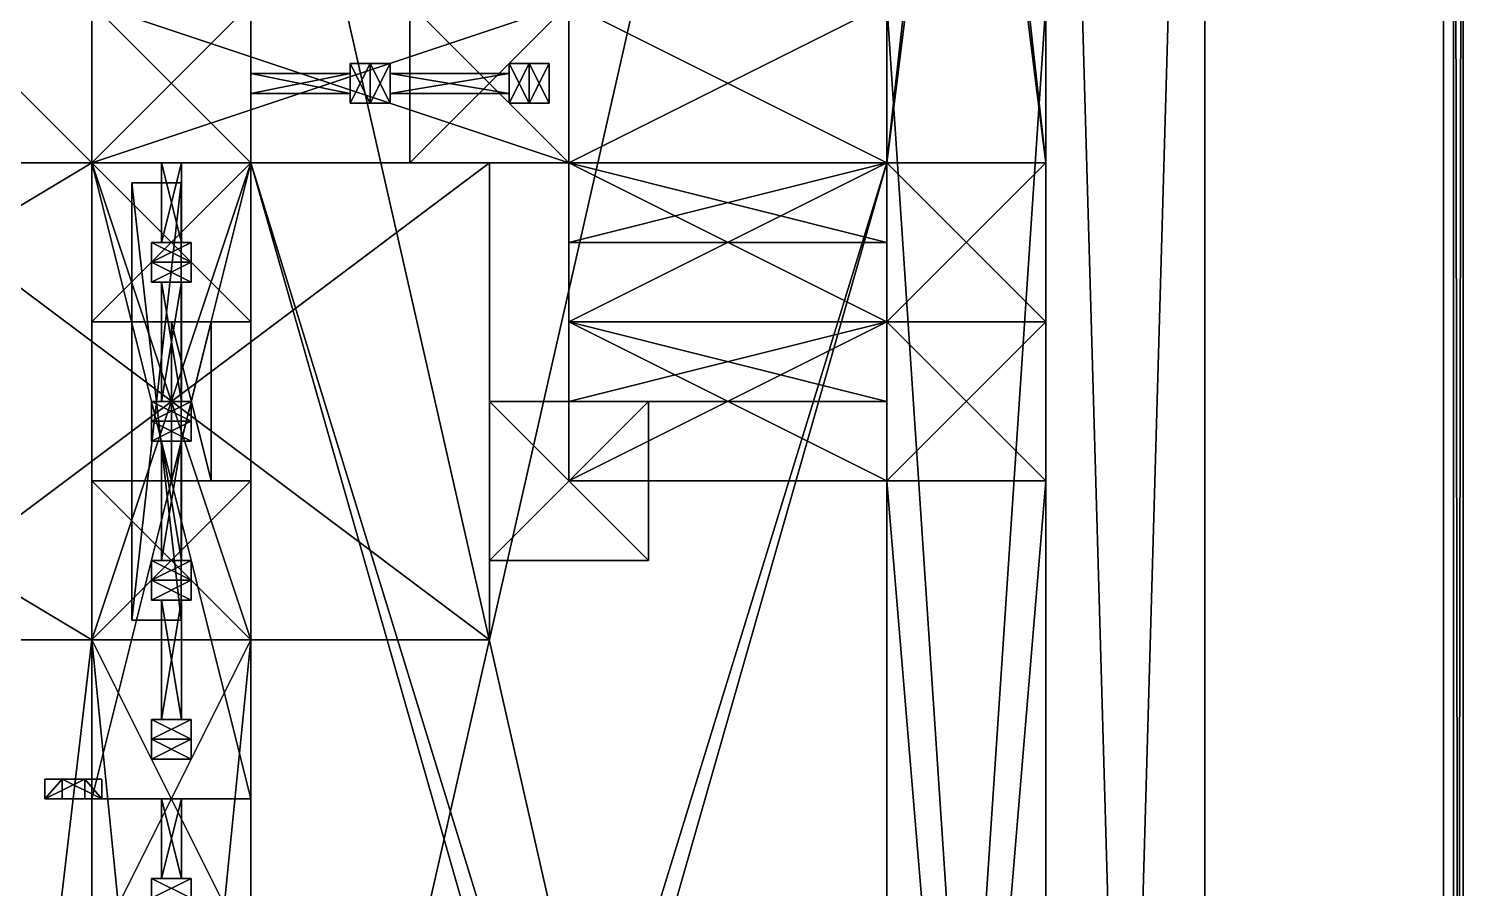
# Model space of a CAD drawing. Extents: x -1088 to 1104, y -640 to 640.
# Drawn here: x 803.3 to 1092, y 142 to 315 of the extents above; entities that cross this region are included whole.
import ezdxf

# ---------------------------------------------------------------- set-up
doc = ezdxf.new("R2010")
doc.units = 0

msp = doc.modelspace()

# ---------------------------------------------------------------- meshes
at = {"layer": 'OBJECT010', "color": 50}
mesh = msp.add_polyface(dxfattribs=at)
corners = [(848, 160, 208), (816, 160, 208), (816, 288, 208), (848, 288, 208), (848, 288, 176), (816, 288, 176), (816, 160, 176), (848, 160, 176)]
mesh.append_faces([[corners[k] for k in face] for face in [(1, 3, 0), (5, 7, 4), (3, 7, 0), (5, 1, 6), (0, 6, 1), (4, 2, 5)]], dxfattribs={"vtx0": -1})
mesh.append_faces([[corners[k] for k in face] for face in [(1, 2, 3), (5, 6, 7), (3, 4, 7), (5, 2, 1), (0, 7, 6), (4, 3, 2)]], dxfattribs={"vtx2": -1})
at = {"layer": 'OBJECT011', "color": 50}
mesh = msp.add_polyface(dxfattribs=at)
corners = [(830, 272, 236), (830, 288, 236), (834, 288, 236), (834, 272, 236), (834, 272, 230), (834, 288, 230), (830, 288, 230), (830, 272, 230)]
mesh.append_faces([[corners[k] for k in face] for face in [(1, 3, 0), (5, 7, 4), (3, 7, 0), (5, 1, 6), (0, 6, 1), (4, 2, 5)]], dxfattribs={"vtx0": -1})
mesh.append_faces([[corners[k] for k in face] for face in [(1, 2, 3), (5, 6, 7), (3, 4, 7), (5, 2, 1), (0, 7, 6), (4, 3, 2)]], dxfattribs={"vtx2": -1})
at = {"layer": 'OBJECT013', "color": 50}
mesh = msp.add_polyface(dxfattribs=at)
corners = [(830, 272, 222), (830, 288, 222), (834, 288, 222), (834, 272, 222), (834, 272, 216), (834, 288, 216), (830, 288, 216), (830, 272, 216)]
mesh.append_faces([[corners[k] for k in face] for face in [(1, 3, 0), (5, 7, 4), (3, 7, 0), (5, 1, 6), (0, 6, 1), (4, 2, 5)]], dxfattribs={"vtx0": -1})
mesh.append_faces([[corners[k] for k in face] for face in [(1, 2, 3), (5, 6, 7), (3, 4, 7), (5, 2, 1), (0, 7, 6), (4, 3, 2)]], dxfattribs={"vtx2": -1})
at = {"layer": 'OBJECT014', "color": 50}
mesh = msp.add_polyface(dxfattribs=at)
corners = [(828, 268, 240), (828, 272, 240), (836, 272, 240), (836, 268, 240), (836, 268, 208), (836, 272, 208), (828, 272, 208), (828, 268, 208)]
mesh.append_faces([[corners[k] for k in face] for face in [(1, 3, 0), (5, 7, 4), (3, 7, 0), (5, 1, 6), (0, 6, 1), (4, 2, 5)]], dxfattribs={"vtx0": -1})
mesh.append_faces([[corners[k] for k in face] for face in [(1, 2, 3), (5, 6, 7), (3, 4, 7), (5, 2, 1), (0, 7, 6), (4, 3, 2)]], dxfattribs={"vtx2": -1})
at = {"layer": 'OBJECT016', "color": 50}
mesh = msp.add_polyface(dxfattribs=at)
corners = [(828, 264, 240), (828, 268, 240), (836, 268, 240), (836, 264, 240), (836, 264, 208), (836, 268, 208), (828, 268, 208), (828, 264, 208)]
mesh.append_faces([[corners[k] for k in face] for face in [(1, 3, 0), (5, 7, 4), (3, 7, 0), (5, 1, 6), (0, 6, 1), (4, 2, 5)]], dxfattribs={"vtx0": -1})
mesh.append_faces([[corners[k] for k in face] for face in [(1, 2, 3), (5, 6, 7), (3, 4, 7), (5, 2, 1), (0, 7, 6), (4, 3, 2)]], dxfattribs={"vtx2": -1})
at = {"layer": 'OBJECT017', "color": 50}
mesh = msp.add_polyface(dxfattribs=at)
corners = [(830, 240, 236), (830, 264, 236), (834, 264, 236), (834, 240, 236), (834, 240, 230), (834, 264, 230), (830, 264, 230), (830, 240, 230)]
mesh.append_faces([[corners[k] for k in face] for face in [(1, 3, 0), (5, 7, 4), (3, 7, 0), (5, 1, 6), (0, 6, 1), (4, 2, 5)]], dxfattribs={"vtx0": -1})
mesh.append_faces([[corners[k] for k in face] for face in [(1, 2, 3), (5, 6, 7), (3, 4, 7), (5, 2, 1), (0, 7, 6), (4, 3, 2)]], dxfattribs={"vtx2": -1})
at = {"layer": 'OBJECT019', "color": 50}
mesh = msp.add_polyface(dxfattribs=at)
corners = [(830, 240, 222), (830, 264, 222), (834, 264, 222), (834, 240, 222), (834, 240, 216), (834, 264, 216), (830, 264, 216), (830, 240, 216)]
mesh.append_faces([[corners[k] for k in face] for face in [(1, 3, 0), (5, 7, 4), (3, 7, 0), (5, 1, 6), (0, 6, 1), (4, 2, 5)]], dxfattribs={"vtx0": -1})
mesh.append_faces([[corners[k] for k in face] for face in [(1, 2, 3), (5, 6, 7), (3, 4, 7), (5, 2, 1), (0, 7, 6), (4, 3, 2)]], dxfattribs={"vtx2": -1})
at = {"layer": 'OBJECT022', "color": 50}
mesh = msp.add_polyface(dxfattribs=at)
corners = [(828, 236, 240), (828, 240, 240), (836, 240, 240), (836, 236, 240), (836, 236, 208), (836, 240, 208), (828, 240, 208), (828, 236, 208)]
mesh.append_faces([[corners[k] for k in face] for face in [(1, 3, 0), (5, 7, 4), (3, 7, 0), (5, 1, 6), (0, 6, 1), (4, 2, 5)]], dxfattribs={"vtx0": -1})
mesh.append_faces([[corners[k] for k in face] for face in [(1, 2, 3), (5, 6, 7), (3, 4, 7), (5, 2, 1), (0, 7, 6), (4, 3, 2)]], dxfattribs={"vtx2": -1})
at = {"layer": 'OBJECT026', "color": 50}
mesh = msp.add_polyface(dxfattribs=at)
corners = [(828, 232, 240), (828, 236, 240), (836, 236, 240), (836, 232, 240), (836, 232, 208), (836, 236, 208), (828, 236, 208), (828, 232, 208)]
mesh.append_faces([[corners[k] for k in face] for face in [(1, 3, 0), (5, 7, 4), (3, 7, 0), (5, 1, 6), (0, 6, 1), (4, 2, 5)]], dxfattribs={"vtx0": -1})
mesh.append_faces([[corners[k] for k in face] for face in [(1, 2, 3), (5, 6, 7), (3, 4, 7), (5, 2, 1), (0, 7, 6), (4, 3, 2)]], dxfattribs={"vtx2": -1})
at = {"layer": 'OBJECT027', "color": 50}
mesh = msp.add_polyface(dxfattribs=at)
corners = [(830, 208, 236), (830, 232, 236), (834, 232, 236), (834, 208, 236), (834, 208, 230), (834, 232, 230), (830, 232, 230), (830, 208, 230)]
mesh.append_faces([[corners[k] for k in face] for face in [(1, 3, 0), (5, 7, 4), (3, 7, 0), (5, 1, 6), (0, 6, 1), (4, 2, 5)]], dxfattribs={"vtx0": -1})
mesh.append_faces([[corners[k] for k in face] for face in [(1, 2, 3), (5, 6, 7), (3, 4, 7), (5, 2, 1), (0, 7, 6), (4, 3, 2)]], dxfattribs={"vtx2": -1})
at = {"layer": 'OBJECT1030', "color": 50}
mesh = msp.add_polyface(dxfattribs=at)
corners = [(656, 288, 48), (816, 288, 48), (816, 192, 48), (656, 192, 48), (656, 192, 16), (816, 192, 16), (816, 288, 16), (656, 288, 16)]
mesh.append_faces([[corners[k] for k in face] for face in [(1, 3, 0), (5, 7, 4), (3, 7, 0), (5, 1, 6), (0, 6, 1), (4, 2, 5)]], dxfattribs={"vtx0": -1})
mesh.append_faces([[corners[k] for k in face] for face in [(1, 2, 3), (5, 6, 7), (3, 4, 7), (5, 2, 1), (0, 7, 6), (4, 3, 2)]], dxfattribs={"vtx2": -1})
at = {"layer": 'OBJECT1125', "color": 50}
mesh = msp.add_polyface(dxfattribs=at)
corners = [(828, 140, 208), (828, 144, 208), (836, 144, 208), (836, 140, 208), (836, 140, 176), (836, 144, 176), (828, 144, 176), (828, 140, 176)]
mesh.append_faces([[corners[k] for k in face] for face in [(1, 3, 0), (5, 7, 4), (3, 7, 0), (5, 1, 6), (0, 6, 1), (4, 2, 5)]], dxfattribs={"vtx0": -1})
mesh.append_faces([[corners[k] for k in face] for face in [(1, 2, 3), (5, 6, 7), (3, 4, 7), (5, 2, 1), (0, 7, 6), (4, 3, 2)]], dxfattribs={"vtx2": -1})
at = {"layer": 'OBJECT1127', "color": 50}
mesh = msp.add_polyface(dxfattribs=at)
corners = [(830, 144, 190), (830, 160, 190), (834, 160, 190), (834, 144, 190), (834, 144, 184), (834, 160, 184), (830, 160, 184), (830, 144, 184)]
mesh.append_faces([[corners[k] for k in face] for face in [(1, 3, 0), (5, 7, 4), (3, 7, 0), (5, 1, 6), (0, 6, 1), (4, 2, 5)]], dxfattribs={"vtx0": -1})
mesh.append_faces([[corners[k] for k in face] for face in [(1, 2, 3), (5, 6, 7), (3, 4, 7), (5, 2, 1), (0, 7, 6), (4, 3, 2)]], dxfattribs={"vtx2": -1})
at = {"layer": 'OBJECT1128', "color": 50}
mesh = msp.add_polyface(dxfattribs=at)
corners = [(830, 144, 204), (830, 160, 204), (834, 160, 204), (834, 144, 204), (834, 144, 198), (834, 160, 198), (830, 160, 198), (830, 144, 198)]
mesh.append_faces([[corners[k] for k in face] for face in [(1, 3, 0), (5, 7, 4), (3, 7, 0), (5, 1, 6), (0, 6, 1), (4, 2, 5)]], dxfattribs={"vtx0": -1})
mesh.append_faces([[corners[k] for k in face] for face in [(1, 2, 3), (5, 6, 7), (3, 4, 7), (5, 2, 1), (0, 7, 6), (4, 3, 2)]], dxfattribs={"vtx2": -1})
at = {"layer": 'OBJECT1129', "color": 50}
mesh = msp.add_polyface(dxfattribs=at)
corners = [(828, 168, 240), (828, 172, 240), (836, 172, 240), (836, 168, 240), (836, 168, 208), (836, 172, 208), (828, 172, 208), (828, 168, 208)]
mesh.append_faces([[corners[k] for k in face] for face in [(1, 3, 0), (5, 7, 4), (3, 7, 0), (5, 1, 6), (0, 6, 1), (4, 2, 5)]], dxfattribs={"vtx0": -1})
mesh.append_faces([[corners[k] for k in face] for face in [(1, 2, 3), (5, 6, 7), (3, 4, 7), (5, 2, 1), (0, 7, 6), (4, 3, 2)]], dxfattribs={"vtx2": -1})
at = {"layer": 'OBJECT1130', "color": 50}
mesh = msp.add_polyface(dxfattribs=at)
corners = [(828, 172, 240), (828, 176, 240), (836, 176, 240), (836, 172, 240), (836, 172, 208), (836, 176, 208), (828, 176, 208), (828, 172, 208)]
mesh.append_faces([[corners[k] for k in face] for face in [(1, 3, 0), (5, 7, 4), (3, 7, 0), (5, 1, 6), (0, 6, 1), (4, 2, 5)]], dxfattribs={"vtx0": -1})
mesh.append_faces([[corners[k] for k in face] for face in [(1, 2, 3), (5, 6, 7), (3, 4, 7), (5, 2, 1), (0, 7, 6), (4, 3, 2)]], dxfattribs={"vtx2": -1})
at = {"layer": 'OBJECT1131', "color": 50}
mesh = msp.add_polyface(dxfattribs=at)
corners = [(830, 176, 222), (830, 200, 222), (834, 200, 222), (834, 176, 222), (834, 176, 216), (834, 200, 216), (830, 200, 216), (830, 176, 216)]
mesh.append_faces([[corners[k] for k in face] for face in [(1, 3, 0), (5, 7, 4), (3, 7, 0), (5, 1, 6), (0, 6, 1), (4, 2, 5)]], dxfattribs={"vtx0": -1})
mesh.append_faces([[corners[k] for k in face] for face in [(1, 2, 3), (5, 6, 7), (3, 4, 7), (5, 2, 1), (0, 7, 6), (4, 3, 2)]], dxfattribs={"vtx2": -1})
at = {"layer": 'OBJECT1132', "color": 50}
mesh = msp.add_polyface(dxfattribs=at)
corners = [(830, 176, 236), (830, 200, 236), (834, 200, 236), (834, 176, 236), (834, 176, 230), (834, 200, 230), (830, 200, 230), (830, 176, 230)]
mesh.append_faces([[corners[k] for k in face] for face in [(1, 3, 0), (5, 7, 4), (3, 7, 0), (5, 1, 6), (0, 6, 1), (4, 2, 5)]], dxfattribs={"vtx0": -1})
mesh.append_faces([[corners[k] for k in face] for face in [(1, 2, 3), (5, 6, 7), (3, 4, 7), (5, 2, 1), (0, 7, 6), (4, 3, 2)]], dxfattribs={"vtx2": -1})
at = {"layer": 'OBJECT1133', "color": 50}
mesh = msp.add_polyface(dxfattribs=at)
corners = [(828, 200, 240), (828, 204, 240), (836, 204, 240), (836, 200, 240), (836, 200, 208), (836, 204, 208), (828, 204, 208), (828, 200, 208)]
mesh.append_faces([[corners[k] for k in face] for face in [(1, 3, 0), (5, 7, 4), (3, 7, 0), (5, 1, 6), (0, 6, 1), (4, 2, 5)]], dxfattribs={"vtx0": -1})
mesh.append_faces([[corners[k] for k in face] for face in [(1, 2, 3), (5, 6, 7), (3, 4, 7), (5, 2, 1), (0, 7, 6), (4, 3, 2)]], dxfattribs={"vtx2": -1})
at = {"layer": 'OBJECT1134', "color": 50}
mesh = msp.add_polyface(dxfattribs=at)
corners = [(828, 204, 240), (828, 208, 240), (836, 208, 240), (836, 204, 240), (836, 204, 208), (836, 208, 208), (828, 208, 208), (828, 204, 208)]
mesh.append_faces([[corners[k] for k in face] for face in [(1, 3, 0), (5, 7, 4), (3, 7, 0), (5, 1, 6), (0, 6, 1), (4, 2, 5)]], dxfattribs={"vtx0": -1})
mesh.append_faces([[corners[k] for k in face] for face in [(1, 2, 3), (5, 6, 7), (3, 4, 7), (5, 2, 1), (0, 7, 6), (4, 3, 2)]], dxfattribs={"vtx2": -1})
at = {"layer": 'OBJECT1135', "color": 50}
mesh = msp.add_polyface(dxfattribs=at)
corners = [(830, 208, 222), (830, 232, 222), (834, 232, 222), (834, 208, 222), (834, 208, 216), (834, 232, 216), (830, 232, 216), (830, 208, 216)]
mesh.append_faces([[corners[k] for k in face] for face in [(1, 3, 0), (5, 7, 4), (3, 7, 0), (5, 1, 6), (0, 6, 1), (4, 2, 5)]], dxfattribs={"vtx0": -1})
mesh.append_faces([[corners[k] for k in face] for face in [(1, 2, 3), (5, 6, 7), (3, 4, 7), (5, 2, 1), (0, 7, 6), (4, 3, 2)]], dxfattribs={"vtx2": -1})
at = {"layer": 'OBJECT1210', "color": 50}
mesh = msp.add_polyface(dxfattribs=at)
corners = [(752, 352, 48), (816, 352, 48), (816, 288, 48), (752, 288, 48), (752, 288, 16), (816, 288, 16), (816, 352, 16), (752, 352, 16)]
mesh.append_faces([[corners[k] for k in face] for face in [(1, 3, 0), (5, 7, 4), (3, 7, 0), (5, 1, 6), (0, 6, 1), (4, 2, 5)]], dxfattribs={"vtx0": -1})
mesh.append_faces([[corners[k] for k in face] for face in [(1, 2, 3), (5, 6, 7), (3, 4, 7), (5, 2, 1), (0, 7, 6), (4, 3, 2)]], dxfattribs={"vtx2": -1})
at = {"layer": 'OBJECT1211', "color": 50}
mesh = msp.add_polyface(dxfattribs=at)
corners = [(752, 192, 48), (816, 192, 48), (816, -352, 48), (752, -352, 48), (752, -352, 16), (816, -352, 16), (816, 192, 16), (752, 192, 16)]
mesh.append_faces([[corners[k] for k in face] for face in [(1, 3, 0), (5, 7, 4), (3, 7, 0), (5, 1, 6), (0, 6, 1), (4, 2, 5)]], dxfattribs={"vtx0": -1})
mesh.append_faces([[corners[k] for k in face] for face in [(1, 2, 3), (5, 6, 7), (3, 4, 7), (5, 2, 1), (0, 7, 6), (4, 3, 2)]], dxfattribs={"vtx2": -1})
at = {"layer": 'OBJECT178', "color": 50}
mesh = msp.add_polyface(dxfattribs=at)
corners = [(896, 240, 160), (928, 240, 160), (928, 208, 160), (896, 208, 160), (896, 208, 144), (928, 208, 144), (928, 240, 144), (896, 240, 144)]
mesh.append_faces([[corners[k] for k in face] for face in [(1, 3, 0), (5, 7, 4), (3, 7, 0), (5, 1, 6), (0, 6, 1), (4, 2, 5)]], dxfattribs={"vtx0": -1})
mesh.append_faces([[corners[k] for k in face] for face in [(1, 2, 3), (5, 6, 7), (3, 4, 7), (5, 2, 1), (0, 7, 6), (4, 3, 2)]], dxfattribs={"vtx2": -1})
at = {"layer": 'OBJECT180', "color": 50}
mesh = msp.add_polyface(dxfattribs=at)
corners = [(768, 288, 160.595001), (896, 288, 160.595001), (896, 192, 160.595001), (768, 192, 160.595001), (768, 192, 48.7047), (896, 192, 48.7047), (896, 288, 48.7047), (768, 288, 48.7047)]
mesh.append_faces([[corners[k] for k in face] for face in [(1, 3, 0), (5, 7, 4), (3, 7, 0), (5, 1, 6), (0, 6, 1), (4, 2, 5)]], dxfattribs={"vtx0": -1})
mesh.append_faces([[corners[k] for k in face] for face in [(1, 2, 3), (5, 6, 7), (3, 4, 7), (5, 2, 1), (0, 7, 6), (4, 3, 2)]], dxfattribs={"vtx2": -1})
at = {"layer": 'OBJECT182', "color": 50}
mesh = msp.add_polyface(dxfattribs=at)
corners = [(824, 284, 160), (833.921997, 284, 160), (833.921997, 196, 160), (824, 196, 160), (824, 196, 48), (833.921997, 196, 48), (833.921997, 284, 48), (824, 284, 48)]
mesh.append_faces([[corners[k] for k in face] for face in [(1, 3, 0), (5, 7, 4), (3, 7, 0), (5, 1, 6), (0, 6, 1), (4, 2, 5)]], dxfattribs={"vtx0": -1})
mesh.append_faces([[corners[k] for k in face] for face in [(1, 2, 3), (5, 6, 7), (3, 4, 7), (5, 2, 1), (0, 7, 6), (4, 3, 2)]], dxfattribs={"vtx2": -1})
at = {"layer": 'OBJECT183', "color": 50}
mesh = msp.add_polyface(dxfattribs=at)
corners = [(848, 288, 160), (976, 288, 160), (976, -160, 160), (848, -160, 160), (848, -160, 48), (976, -160, 48), (976, 288, 48), (848, 288, 48)]
mesh.append_faces([[corners[k] for k in face] for face in [(1, 3, 0), (5, 7, 4), (3, 7, 0), (5, 1, 6), (0, 6, 1), (4, 2, 5)]], dxfattribs={"vtx0": -1})
mesh.append_faces([[corners[k] for k in face] for face in [(1, 2, 3), (5, 6, 7), (3, 4, 7), (5, 2, 1), (0, 7, 6), (4, 3, 2)]], dxfattribs={"vtx2": -1})
at = {"layer": 'OBJECT192', "color": 50}
mesh = msp.add_polyface(dxfattribs=at)
corners = [(816, 288, 144.016006), (848, 288, 144.016006), (848, 256, 144.016006), (816, 256, 144.016006), (816, 256, 80.078201), (848, 256, 80.078201), (848, 288, 80.078201), (816, 288, 80.078201)]
mesh.append_faces([[corners[k] for k in face] for face in [(1, 3, 0), (5, 7, 4), (3, 7, 0), (5, 1, 6), (0, 6, 1), (4, 2, 5)]], dxfattribs={"vtx0": -1})
mesh.append_faces([[corners[k] for k in face] for face in [(1, 2, 3), (5, 6, 7), (3, 4, 7), (5, 2, 1), (0, 7, 6), (4, 3, 2)]], dxfattribs={"vtx2": -1})
at = {"layer": 'OBJECT193', "color": 50}
mesh = msp.add_polyface(dxfattribs=at)
corners = [(816, 288, 160), (848, 288, 160), (848, 192, 160), (816, 192, 160), (816, 192, 144.016006), (848, 192, 144.016006), (848, 288, 144.016006), (816, 288, 144.016006)]
mesh.append_faces([[corners[k] for k in face] for face in [(1, 3, 0), (5, 7, 4), (3, 7, 0), (5, 1, 6), (0, 6, 1), (4, 2, 5)]], dxfattribs={"vtx0": -1})
mesh.append_faces([[corners[k] for k in face] for face in [(1, 2, 3), (5, 6, 7), (3, 4, 7), (5, 2, 1), (0, 7, 6), (4, 3, 2)]], dxfattribs={"vtx2": -1})
at = {"layer": 'OBJECT194', "color": 50}
mesh = msp.add_polyface(dxfattribs=at)
corners = [(816, 224, 144.016006), (848, 224, 144.016006), (848, 192, 144.016006), (816, 192, 144.016006), (816, 192, 80.078201), (848, 192, 80.078201), (848, 224, 80.078201), (816, 224, 80.078201)]
mesh.append_faces([[corners[k] for k in face] for face in [(1, 3, 0), (5, 7, 4), (3, 7, 0), (5, 1, 6), (0, 6, 1), (4, 2, 5)]], dxfattribs={"vtx0": -1})
mesh.append_faces([[corners[k] for k in face] for face in [(1, 2, 3), (5, 6, 7), (3, 4, 7), (5, 2, 1), (0, 7, 6), (4, 3, 2)]], dxfattribs={"vtx2": -1})
at = {"layer": 'OBJECT195', "color": 50}
mesh = msp.add_polyface(dxfattribs=at)
corners = [(832, 224, 144.016006), (832, 256, 144.016006), (840, 256, 144.016006), (840, 224, 144.016006), (840, 224, 80.078201), (840, 256, 80.078201), (832, 256, 80.078201), (832, 224, 80.078201)]
mesh.append_faces([[corners[k] for k in face] for face in [(1, 3, 0), (5, 7, 4), (3, 7, 0), (5, 1, 6), (0, 6, 1), (4, 2, 5)]], dxfattribs={"vtx0": -1})
mesh.append_faces([[corners[k] for k in face] for face in [(1, 2, 3), (5, 6, 7), (3, 4, 7), (5, 2, 1), (0, 7, 6), (4, 3, 2)]], dxfattribs={"vtx2": -1})
at = {"layer": 'OBJECT196', "color": 50}
mesh = msp.add_polyface(dxfattribs=at)
corners = [(816, 288, 80.078201), (848, 288, 80.078201), (848, 192, 80.078201), (816, 192, 80.078201), (816, 192, 48.109501), (848, 192, 48.109501), (848, 288, 48.109501), (816, 288, 48.109501)]
mesh.append_faces([[corners[k] for k in face] for face in [(1, 3, 0), (5, 7, 4), (3, 7, 0), (5, 1, 6), (0, 6, 1), (4, 2, 5)]], dxfattribs={"vtx0": -1})
mesh.append_faces([[corners[k] for k in face] for face in [(1, 2, 3), (5, 6, 7), (3, 4, 7), (5, 2, 1), (0, 7, 6), (4, 3, 2)]], dxfattribs={"vtx2": -1})
at = {"layer": 'OBJECT197', "color": 50}
mesh = msp.add_polyface(dxfattribs=at)
corners = [(-1084, -640, 832), (-1084, 640, 832), (1092, 640, 832), (1092, -640, 832), (-1084, 640, 830), (-1084, -640, 830), (1092, -640, 830), (1092, 640, 830)]
mesh.append_faces([[corners[k] for k in face] for face in [(1, 3, 0), (1, 5, 4), (3, 7, 6), (2, 4, 7), (0, 6, 5), (5, 7, 4)]], dxfattribs={"vtx0": -1})
mesh.append_faces([[corners[k] for k in face] for face in [(1, 2, 3), (1, 0, 5), (3, 2, 7), (2, 1, 4), (0, 3, 6), (5, 6, 7)]], dxfattribs={"vtx2": -1})
at = {"layer": 'OBJECT199', "color": 50}
mesh = msp.add_polyface(dxfattribs=at)
corners = [(1092, 640, 830), (1092, 640, -126), (1092, -640, -126), (1092, -640, 830), (1090, 640, -126), (1090, 640, 830), (1090, -640, -126), (1090, -640, 830)]
mesh.append_faces([[corners[k] for k in face] for face in [(1, 3, 0), (1, 5, 4), (2, 7, 3), (0, 7, 5), (2, 4, 6), (6, 5, 7)]], dxfattribs={"vtx0": -1})
mesh.append_faces([[corners[k] for k in face] for face in [(1, 2, 3), (1, 0, 5), (2, 6, 7), (0, 3, 7), (2, 1, 4), (6, 4, 5)]], dxfattribs={"vtx2": -1})
at = {"layer": 'OBJECT203', "color": 50}
mesh = msp.add_polyface(dxfattribs=at)
corners = [(-1088, 640, -128), (-1088, -640, -128), (1088, -640, -128), (1088, 640, -128), (-1088, -640, -126), (-1088, 640, -126), (1088, 640, -126), (1088, -640, -126)]
mesh.append_faces([[corners[k] for k in face] for face in [(1, 3, 0), (1, 5, 4), (3, 7, 6), (0, 6, 5), (2, 4, 7), (5, 7, 4)]], dxfattribs={"vtx0": -1})
mesh.append_faces([[corners[k] for k in face] for face in [(1, 2, 3), (1, 0, 5), (3, 2, 7), (0, 3, 6), (2, 1, 4), (5, 6, 7)]], dxfattribs={"vtx2": -1})
at = {"layer": 'OBJECT210', "color": 50}
mesh = msp.add_polyface(dxfattribs=at)
corners = [(912, 288, 704), (880, 288, 704), (880, 320, 704), (912, 320, 704), (912, 320, 672), (880, 320, 672), (880, 288, 672), (912, 288, 672)]
mesh.append_faces([[corners[k] for k in face] for face in [(1, 3, 0), (5, 7, 4), (3, 7, 0), (5, 1, 6), (0, 6, 1), (4, 2, 5)]], dxfattribs={"vtx0": -1})
mesh.append_faces([[corners[k] for k in face] for face in [(1, 2, 3), (5, 6, 7), (3, 4, 7), (5, 2, 1), (0, 7, 6), (4, 3, 2)]], dxfattribs={"vtx2": -1})
at = {"layer": 'OBJECT211', "color": 50}
mesh = msp.add_polyface(dxfattribs=at)
corners = [(912, 288, 672), (880, 288, 672), (880, 320, 672), (912, 320, 672), (912, 320, 640), (880, 320, 640), (880, 288, 640), (912, 288, 640)]
mesh.append_faces([[corners[k] for k in face] for face in [(1, 3, 0), (5, 7, 4), (3, 7, 0), (5, 1, 6), (0, 6, 1), (4, 2, 5)]], dxfattribs={"vtx0": -1})
mesh.append_faces([[corners[k] for k in face] for face in [(1, 2, 3), (5, 6, 7), (3, 4, 7), (5, 2, 1), (0, 7, 6), (4, 3, 2)]], dxfattribs={"vtx2": -1})
at = {"layer": 'OBJECT244', "color": 50}
mesh = msp.add_polyface(dxfattribs=at)
corners = [(1008, 256, 288), (1008, 224, 288), (976, 224, 288), (976, 256, 288), (976, 256, 272), (976, 224, 272), (1008, 224, 272), (1008, 256, 272)]
mesh.append_faces([[corners[k] for k in face] for face in [(1, 3, 0), (5, 7, 4), (3, 7, 0), (5, 1, 6), (0, 6, 1), (4, 2, 5)]], dxfattribs={"vtx0": -1})
mesh.append_faces([[corners[k] for k in face] for face in [(1, 2, 3), (5, 6, 7), (3, 4, 7), (5, 2, 1), (0, 7, 6), (4, 3, 2)]], dxfattribs={"vtx2": -1})
at = {"layer": 'OBJECT566', "color": 50}
mesh = msp.add_polyface(dxfattribs=at)
corners = [(806.536011, 164, 114), (810, 164, 116), (810, 160, 116), (806.536011, 160, 114), (814.536011, 160, 100.143997), (818, 160, 102.143997), (818, 164, 102.143997), (814.536011, 164, 100.143997)]
mesh.append_faces([[corners[k] for k in face] for face in [(1, 3, 0), (5, 7, 4), (3, 7, 0), (5, 1, 6), (0, 6, 1), (4, 2, 5)]], dxfattribs={"vtx0": -1})
mesh.append_faces([[corners[k] for k in face] for face in [(1, 2, 3), (5, 6, 7), (3, 4, 7), (5, 2, 1), (0, 7, 6), (4, 3, 2)]], dxfattribs={"vtx2": -1})
at = {"layer": 'OBJECT687', "color": 50}
mesh = msp.add_polyface(dxfattribs=at)
corners = [(848, 128, 144), (816, 128, 144), (816, 192, 144), (848, 192, 144), (848, 192, 48), (816, 192, 48), (816, 128, 48), (848, 128, 48)]
mesh.append_faces([[corners[k] for k in face] for face in [(1, 3, 0), (5, 7, 4), (3, 7, 0), (5, 1, 6), (0, 6, 1), (4, 2, 5)]], dxfattribs={"vtx0": -1})
mesh.append_faces([[corners[k] for k in face] for face in [(1, 2, 3), (5, 6, 7), (3, 4, 7), (5, 2, 1), (0, 7, 6), (4, 3, 2)]], dxfattribs={"vtx2": -1})
at = {"layer": 'OBJECT697', "color": 50}
mesh = msp.add_polyface(dxfattribs=at)
corners = [(976, 288, 208), (912, 288, 208), (912, 320, 208), (976, 320, 208), (976, 320, 48), (912, 320, 48), (912, 288, 48), (976, 288, 48)]
mesh.append_faces([[corners[k] for k in face] for face in [(1, 3, 0), (5, 7, 4), (3, 7, 0), (5, 1, 6), (0, 6, 1), (4, 2, 5)]], dxfattribs={"vtx0": -1})
mesh.append_faces([[corners[k] for k in face] for face in [(1, 2, 3), (5, 6, 7), (3, 4, 7), (5, 2, 1), (0, 7, 6), (4, 3, 2)]], dxfattribs={"vtx2": -1})
at = {"layer": 'OBJECT698', "color": 50}
mesh = msp.add_polyface(dxfattribs=at)
corners = [(976, 288, 176), (976, -128, 176), (848, -128, 176), (848, 288, 176), (848, 288, 160), (848, -128, 160), (976, -128, 160), (976, 288, 160)]
mesh.append_faces([[corners[k] for k in face] for face in [(1, 3, 0), (5, 7, 4), (3, 7, 0), (5, 1, 6), (0, 6, 1), (4, 2, 5)]], dxfattribs={"vtx0": -1})
mesh.append_faces([[corners[k] for k in face] for face in [(1, 2, 3), (5, 6, 7), (3, 4, 7), (5, 2, 1), (0, 7, 6), (4, 3, 2)]], dxfattribs={"vtx2": -1})
at = {"layer": 'OBJECT699', "color": 50}
mesh = msp.add_polyface(dxfattribs=at)
corners = [(912, 288, 240), (816, 288, 240), (816, 320, 240), (912, 320, 240), (912, 320, 48), (816, 320, 48), (816, 288, 48), (912, 288, 48)]
mesh.append_faces([[corners[k] for k in face] for face in [(1, 3, 0), (5, 7, 4), (3, 7, 0), (5, 1, 6), (0, 6, 1), (4, 2, 5)]], dxfattribs={"vtx0": -1})
mesh.append_faces([[corners[k] for k in face] for face in [(1, 2, 3), (5, 6, 7), (3, 4, 7), (5, 2, 1), (0, 7, 6), (4, 3, 2)]], dxfattribs={"vtx2": -1})
at = {"layer": 'OBJECT700', "color": 50}
mesh = msp.add_polyface(dxfattribs=at)
corners = [(976, 256, 208), (912, 256, 208), (912, 288, 208), (976, 288, 208), (976, 288, 176), (912, 288, 176), (912, 256, 176), (976, 256, 176)]
mesh.append_faces([[corners[k] for k in face] for face in [(1, 3, 0), (5, 7, 4), (3, 7, 0), (5, 1, 6), (0, 6, 1), (4, 2, 5)]], dxfattribs={"vtx0": -1})
mesh.append_faces([[corners[k] for k in face] for face in [(1, 2, 3), (5, 6, 7), (3, 4, 7), (5, 2, 1), (0, 7, 6), (4, 3, 2)]], dxfattribs={"vtx2": -1})
at = {"layer": 'OBJECT701', "color": 50}
mesh = msp.add_polyface(dxfattribs=at)
corners = [(912, 224, 192), (912, 256, 192), (976, 256, 192), (976, 224, 192), (976, 224, 176), (976, 256, 176), (912, 256, 176), (912, 224, 176)]
mesh.append_faces([[corners[k] for k in face] for face in [(1, 3, 0), (5, 7, 4), (3, 7, 0), (5, 1, 6), (0, 6, 1), (4, 2, 5)]], dxfattribs={"vtx0": -1})
mesh.append_faces([[corners[k] for k in face] for face in [(1, 2, 3), (5, 6, 7), (3, 4, 7), (5, 2, 1), (0, 7, 6), (4, 3, 2)]], dxfattribs={"vtx2": -1})
at = {"layer": 'OBJECT702', "color": 50}
mesh = msp.add_polyface(dxfattribs=at)
corners = [(912, 240, 208), (912, 256, 208), (976, 256, 208), (976, 240, 208), (976, 240, 192), (976, 256, 192), (912, 256, 192), (912, 240, 192)]
mesh.append_faces([[corners[k] for k in face] for face in [(1, 3, 0), (5, 7, 4), (3, 7, 0), (5, 1, 6), (0, 6, 1), (4, 2, 5)]], dxfattribs={"vtx0": -1})
mesh.append_faces([[corners[k] for k in face] for face in [(1, 2, 3), (5, 6, 7), (3, 4, 7), (5, 2, 1), (0, 7, 6), (4, 3, 2)]], dxfattribs={"vtx2": -1})
at = {"layer": 'OBJECT703', "color": 50}
mesh = msp.add_polyface(dxfattribs=at)
corners = [(912, 256, 224), (912, 288, 224), (976, 288, 224), (976, 256, 224), (976, 256, 208), (976, 288, 208), (912, 288, 208), (912, 256, 208)]
mesh.append_faces([[corners[k] for k in face] for face in [(1, 3, 0), (5, 7, 4), (3, 7, 0), (5, 1, 6), (0, 6, 1), (4, 2, 5)]], dxfattribs={"vtx0": -1})
mesh.append_faces([[corners[k] for k in face] for face in [(1, 2, 3), (5, 6, 7), (3, 4, 7), (5, 2, 1), (0, 7, 6), (4, 3, 2)]], dxfattribs={"vtx2": -1})
at = {"layer": 'OBJECT704', "color": 50}
mesh = msp.add_polyface(dxfattribs=at)
corners = [(912, 272, 240), (912, 288, 240), (976, 288, 240), (976, 272, 240), (976, 272, 224), (976, 288, 224), (912, 288, 224), (912, 272, 224)]
mesh.append_faces([[corners[k] for k in face] for face in [(1, 3, 0), (5, 7, 4), (3, 7, 0), (5, 1, 6), (0, 6, 1), (4, 2, 5)]], dxfattribs={"vtx0": -1})
mesh.append_faces([[corners[k] for k in face] for face in [(1, 2, 3), (5, 6, 7), (3, 4, 7), (5, 2, 1), (0, 7, 6), (4, 3, 2)]], dxfattribs={"vtx2": -1})
at = {"layer": 'OBJECT705', "color": 50}
mesh = msp.add_polyface(dxfattribs=at)
corners = [(976, 288, 240), (912, 288, 240), (912, 320, 240), (976, 320, 240), (976, 320, 208), (912, 320, 208), (912, 288, 208), (976, 288, 208)]
mesh.append_faces([[corners[k] for k in face] for face in [(1, 3, 0), (5, 7, 4), (3, 7, 0), (5, 1, 6), (0, 6, 1), (4, 2, 5)]], dxfattribs={"vtx0": -1})
mesh.append_faces([[corners[k] for k in face] for face in [(1, 2, 3), (5, 6, 7), (3, 4, 7), (5, 2, 1), (0, 7, 6), (4, 3, 2)]], dxfattribs={"vtx2": -1})
at = {"layer": 'OBJECT706', "color": 50}
mesh = msp.add_polyface(dxfattribs=at)
corners = [(868, 302, 254), (848, 302, 254), (848, 306, 254), (868, 306, 254), (868, 306, 248), (848, 306, 248), (848, 302, 248), (868, 302, 248)]
mesh.append_faces([[corners[k] for k in face] for face in [(1, 3, 0), (5, 7, 4), (3, 7, 0), (5, 1, 6), (0, 6, 1), (4, 2, 5)]], dxfattribs={"vtx0": -1})
mesh.append_faces([[corners[k] for k in face] for face in [(1, 2, 3), (5, 6, 7), (3, 4, 7), (5, 2, 1), (0, 7, 6), (4, 3, 2)]], dxfattribs={"vtx2": -1})
at = {"layer": 'OBJECT707', "color": 50}
mesh = msp.add_polyface(dxfattribs=at)
corners = [(868, 302, 268), (848, 302, 268), (848, 306, 268), (868, 306, 268), (868, 306, 262), (848, 306, 262), (848, 302, 262), (868, 302, 262)]
mesh.append_faces([[corners[k] for k in face] for face in [(1, 3, 0), (5, 7, 4), (3, 7, 0), (5, 1, 6), (0, 6, 1), (4, 2, 5)]], dxfattribs={"vtx0": -1})
mesh.append_faces([[corners[k] for k in face] for face in [(1, 2, 3), (5, 6, 7), (3, 4, 7), (5, 2, 1), (0, 7, 6), (4, 3, 2)]], dxfattribs={"vtx2": -1})
at = {"layer": 'OBJECT708', "color": 50}
mesh = msp.add_polyface(dxfattribs=at)
corners = [(872, 300, 272), (868, 300, 272), (868, 308, 272), (872, 308, 272), (872, 308, 240), (868, 308, 240), (868, 300, 240), (872, 300, 240)]
mesh.append_faces([[corners[k] for k in face] for face in [(1, 3, 0), (5, 7, 4), (3, 7, 0), (5, 1, 6), (0, 6, 1), (4, 2, 5)]], dxfattribs={"vtx0": -1})
mesh.append_faces([[corners[k] for k in face] for face in [(1, 2, 3), (5, 6, 7), (3, 4, 7), (5, 2, 1), (0, 7, 6), (4, 3, 2)]], dxfattribs={"vtx2": -1})
at = {"layer": 'OBJECT709', "color": 50}
mesh = msp.add_polyface(dxfattribs=at)
corners = [(900, 302, 268), (876, 302, 268), (876, 306, 268), (900, 306, 268), (900, 306, 262), (876, 306, 262), (876, 302, 262), (900, 302, 262)]
mesh.append_faces([[corners[k] for k in face] for face in [(1, 3, 0), (5, 7, 4), (3, 7, 0), (5, 1, 6), (0, 6, 1), (4, 2, 5)]], dxfattribs={"vtx0": -1})
mesh.append_faces([[corners[k] for k in face] for face in [(1, 2, 3), (5, 6, 7), (3, 4, 7), (5, 2, 1), (0, 7, 6), (4, 3, 2)]], dxfattribs={"vtx2": -1})
at = {"layer": 'OBJECT710', "color": 50}
mesh = msp.add_polyface(dxfattribs=at)
corners = [(876, 300, 272), (872, 300, 272), (872, 308, 272), (876, 308, 272), (876, 308, 240), (872, 308, 240), (872, 300, 240), (876, 300, 240)]
mesh.append_faces([[corners[k] for k in face] for face in [(1, 3, 0), (5, 7, 4), (3, 7, 0), (5, 1, 6), (0, 6, 1), (4, 2, 5)]], dxfattribs={"vtx0": -1})
mesh.append_faces([[corners[k] for k in face] for face in [(1, 2, 3), (5, 6, 7), (3, 4, 7), (5, 2, 1), (0, 7, 6), (4, 3, 2)]], dxfattribs={"vtx2": -1})
at = {"layer": 'OBJECT711', "color": 50}
mesh = msp.add_polyface(dxfattribs=at)
corners = [(900, 302, 254), (876, 302, 254), (876, 306, 254), (900, 306, 254), (900, 306, 248), (876, 306, 248), (876, 302, 248), (900, 302, 248)]
mesh.append_faces([[corners[k] for k in face] for face in [(1, 3, 0), (5, 7, 4), (3, 7, 0), (5, 1, 6), (0, 6, 1), (4, 2, 5)]], dxfattribs={"vtx0": -1})
mesh.append_faces([[corners[k] for k in face] for face in [(1, 2, 3), (5, 6, 7), (3, 4, 7), (5, 2, 1), (0, 7, 6), (4, 3, 2)]], dxfattribs={"vtx2": -1})
at = {"layer": 'OBJECT712', "color": 50}
mesh = msp.add_polyface(dxfattribs=at)
corners = [(908, 300, 272), (904, 300, 272), (904, 308, 272), (908, 308, 272), (908, 308, 240), (904, 308, 240), (904, 300, 240), (908, 300, 240)]
mesh.append_faces([[corners[k] for k in face] for face in [(1, 3, 0), (5, 7, 4), (3, 7, 0), (5, 1, 6), (0, 6, 1), (4, 2, 5)]], dxfattribs={"vtx0": -1})
mesh.append_faces([[corners[k] for k in face] for face in [(1, 2, 3), (5, 6, 7), (3, 4, 7), (5, 2, 1), (0, 7, 6), (4, 3, 2)]], dxfattribs={"vtx2": -1})
at = {"layer": 'OBJECT713', "color": 50}
mesh = msp.add_polyface(dxfattribs=at)
corners = [(904, 300, 272), (900, 300, 272), (900, 308, 272), (904, 308, 272), (904, 308, 240), (900, 308, 240), (900, 300, 240), (904, 300, 240)]
mesh.append_faces([[corners[k] for k in face] for face in [(1, 3, 0), (5, 7, 4), (3, 7, 0), (5, 1, 6), (0, 6, 1), (4, 2, 5)]], dxfattribs={"vtx0": -1})
mesh.append_faces([[corners[k] for k in face] for face in [(1, 2, 3), (5, 6, 7), (3, 4, 7), (5, 2, 1), (0, 7, 6), (4, 3, 2)]], dxfattribs={"vtx2": -1})
at = {"layer": 'OBJECT715', "color": 50}
mesh = msp.add_polyface(dxfattribs=at)
corners = [(848, 320, 288), (848, 288, 288), (816, 288, 288), (816, 320, 288), (816, 320, 272), (816, 288, 272), (848, 288, 272), (848, 320, 272)]
mesh.append_faces([[corners[k] for k in face] for face in [(1, 3, 0), (5, 7, 4), (3, 7, 0), (5, 1, 6), (0, 6, 1), (4, 2, 5)]], dxfattribs={"vtx0": -1})
mesh.append_faces([[corners[k] for k in face] for face in [(1, 2, 3), (5, 6, 7), (3, 4, 7), (5, 2, 1), (0, 7, 6), (4, 3, 2)]], dxfattribs={"vtx2": -1})
at = {"layer": 'OBJECT716', "color": 50}
mesh = msp.add_polyface(dxfattribs=at)
corners = [(848, 288, 272), (816, 288, 272), (816, 320, 272), (848, 320, 272), (848, 320, 240), (816, 320, 240), (816, 288, 240), (848, 288, 240)]
mesh.append_faces([[corners[k] for k in face] for face in [(1, 3, 0), (5, 7, 4), (3, 7, 0), (5, 1, 6), (0, 6, 1), (4, 2, 5)]], dxfattribs={"vtx0": -1})
mesh.append_faces([[corners[k] for k in face] for face in [(1, 2, 3), (5, 6, 7), (3, 4, 7), (5, 2, 1), (0, 7, 6), (4, 3, 2)]], dxfattribs={"vtx2": -1})
at = {"layer": 'OBJECT718', "color": 50}
mesh = msp.add_polyface(dxfattribs=at)
corners = [(848, 288, 176), (848, 192, 176), (816, 192, 176), (816, 288, 176), (816, 288, 160), (816, 192, 160), (848, 192, 160), (848, 288, 160)]
mesh.append_faces([[corners[k] for k in face] for face in [(1, 3, 0), (5, 7, 4), (3, 7, 0), (5, 1, 6), (0, 6, 1), (4, 2, 5)]], dxfattribs={"vtx0": -1})
mesh.append_faces([[corners[k] for k in face] for face in [(1, 2, 3), (5, 6, 7), (3, 4, 7), (5, 2, 1), (0, 7, 6), (4, 3, 2)]], dxfattribs={"vtx2": -1})
at = {"layer": 'OBJECT725', "color": 50}
mesh = msp.add_polyface(dxfattribs=at)
corners = [(1008, 224, 256), (1008, -160, 256), (976, -160, 256), (976, 224, 256), (976, 224, 240), (976, -160, 240), (1008, -160, 240), (1008, 224, 240)]
mesh.append_faces([[corners[k] for k in face] for face in [(1, 3, 0), (5, 7, 4), (3, 7, 0), (5, 1, 6), (0, 6, 1), (4, 2, 5)]], dxfattribs={"vtx0": -1})
mesh.append_faces([[corners[k] for k in face] for face in [(1, 2, 3), (5, 6, 7), (3, 4, 7), (5, 2, 1), (0, 7, 6), (4, 3, 2)]], dxfattribs={"vtx2": -1})
at = {"layer": 'OBJECT726', "color": 50}
mesh = msp.add_polyface(dxfattribs=at)
corners = [(1008, -160, 240), (976, -160, 240), (976, 320, 240), (1008, 320, 240), (1008, 320, 48), (976, 320, 48), (976, -160, 48), (1008, -160, 48)]
mesh.append_faces([[corners[k] for k in face] for face in [(1, 3, 0), (5, 7, 4), (3, 7, 0), (5, 1, 6), (0, 6, 1), (4, 2, 5)]], dxfattribs={"vtx0": -1})
mesh.append_faces([[corners[k] for k in face] for face in [(1, 2, 3), (5, 6, 7), (3, 4, 7), (5, 2, 1), (0, 7, 6), (4, 3, 2)]], dxfattribs={"vtx2": -1})
at = {"layer": 'OBJECT727', "color": 50}
mesh = msp.add_polyface(dxfattribs=at)
corners = [(1008, 224, 272), (976, 224, 272), (976, 256, 272), (1008, 256, 272), (1008, 256, 240), (976, 256, 240), (976, 224, 240), (1008, 224, 240)]
mesh.append_faces([[corners[k] for k in face] for face in [(1, 3, 0), (5, 7, 4), (3, 7, 0), (5, 1, 6), (0, 6, 1), (4, 2, 5)]], dxfattribs={"vtx0": -1})
mesh.append_faces([[corners[k] for k in face] for face in [(1, 2, 3), (5, 6, 7), (3, 4, 7), (5, 2, 1), (0, 7, 6), (4, 3, 2)]], dxfattribs={"vtx2": -1})
at = {"layer": 'OBJECT728', "color": 50}
mesh = msp.add_polyface(dxfattribs=at)
corners = [(1008, 256, 304), (976, 256, 304), (976, 288, 304), (1008, 288, 304), (1008, 288, 240), (976, 288, 240), (976, 256, 240), (1008, 256, 240)]
mesh.append_faces([[corners[k] for k in face] for face in [(1, 3, 0), (5, 7, 4), (3, 7, 0), (5, 1, 6), (0, 6, 1), (4, 2, 5)]], dxfattribs={"vtx0": -1})
mesh.append_faces([[corners[k] for k in face] for face in [(1, 2, 3), (5, 6, 7), (3, 4, 7), (5, 2, 1), (0, 7, 6), (4, 3, 2)]], dxfattribs={"vtx2": -1})
at = {"layer": 'OBJECT729', "color": 50}
mesh = msp.add_polyface(dxfattribs=at)
corners = [(1008, 288, 320), (1008, 256, 320), (976, 256, 320), (976, 288, 320), (976, 288, 304), (976, 256, 304), (1008, 256, 304), (1008, 288, 304)]
mesh.append_faces([[corners[k] for k in face] for face in [(1, 3, 0), (5, 7, 4), (3, 7, 0), (5, 1, 6), (0, 6, 1), (4, 2, 5)]], dxfattribs={"vtx0": -1})
mesh.append_faces([[corners[k] for k in face] for face in [(1, 2, 3), (5, 6, 7), (3, 4, 7), (5, 2, 1), (0, 7, 6), (4, 3, 2)]], dxfattribs={"vtx2": -1})
at = {"layer": 'OBJECT739', "color": 50}
mesh = msp.add_polyface(dxfattribs=at)
corners = [(1008, 576, 320), (1008, 288, 320), (976, 288, 320), (976, 576, 320), (976, 576, 304), (976, 288, 304), (1008, 288, 304), (1008, 576, 304)]
mesh.append_faces([[corners[k] for k in face] for face in [(1, 3, 0), (5, 7, 4), (3, 7, 0), (5, 1, 6), (0, 6, 1), (4, 2, 5)]], dxfattribs={"vtx0": -1})
mesh.append_faces([[corners[k] for k in face] for face in [(1, 2, 3), (5, 6, 7), (3, 4, 7), (5, 2, 1), (0, 7, 6), (4, 3, 2)]], dxfattribs={"vtx2": -1})
at = {"layer": 'OBJECT743', "color": 50}
mesh = msp.add_polyface(dxfattribs=at)
corners = [(1008, 288, 304), (976, 288, 304), (976, 544, 304), (1008, 544, 304), (1008, 544, 208), (976, 544, 208), (976, 288, 208), (1008, 288, 208)]
mesh.append_faces([[corners[k] for k in face] for face in [(1, 3, 0), (5, 7, 4), (3, 7, 0), (5, 1, 6), (0, 6, 1), (4, 2, 5)]], dxfattribs={"vtx0": -1})
mesh.append_faces([[corners[k] for k in face] for face in [(1, 2, 3), (5, 6, 7), (3, 4, 7), (5, 2, 1), (0, 7, 6), (4, 3, 2)]], dxfattribs={"vtx2": -1})
at = {"layer": 'OBJECT763', "color": 50}
mesh = msp.add_polyface(dxfattribs=at)
corners = [(976, -160, 48), (816, -160, 48), (816, 544, 48), (976, 544, 48), (976, 544, 16), (816, 544, 16), (816, -160, 16), (976, -160, 16)]
mesh.append_faces([[corners[k] for k in face] for face in [(1, 3, 0), (5, 7, 4), (3, 7, 0), (5, 1, 6), (0, 6, 1), (4, 2, 5)]], dxfattribs={"vtx0": -1})
mesh.append_faces([[corners[k] for k in face] for face in [(1, 2, 3), (5, 6, 7), (3, 4, 7), (5, 2, 1), (0, 7, 6), (4, 3, 2)]], dxfattribs={"vtx2": -1})
at = {"layer": 'OBJECT941', "color": 50}
mesh = msp.add_polyface(dxfattribs=at)
corners = [(1008, -544, 720), (1008, 576, 720), (1040, 576, 720), (1040, -544, 720), (1040, -544, 16), (1040, 576, 16), (1008, 576, 16), (1008, -544, 16)]
mesh.append_faces([[corners[k] for k in face] for face in [(1, 3, 0), (5, 7, 4), (3, 7, 0), (5, 1, 6), (0, 6, 1), (4, 2, 5)]], dxfattribs={"vtx0": -1})
mesh.append_faces([[corners[k] for k in face] for face in [(1, 2, 3), (5, 6, 7), (3, 4, 7), (5, 2, 1), (0, 7, 6), (4, 3, 2)]], dxfattribs={"vtx2": -1})
at = {"layer": 'OBJECT972', "color": 50}
mesh = msp.add_polyface(dxfattribs=at)
corners = [(848, -128, 176), (816, -128, 176), (816, 192, 176), (848, 192, 176), (848, 192, 144), (816, 192, 144), (816, -128, 144), (848, -128, 144)]
mesh.append_faces([[corners[k] for k in face] for face in [(1, 3, 0), (5, 7, 4), (3, 7, 0), (5, 1, 6), (0, 6, 1), (4, 2, 5)]], dxfattribs={"vtx0": -1})
mesh.append_faces([[corners[k] for k in face] for face in [(1, 2, 3), (5, 6, 7), (3, 4, 7), (5, 2, 1), (0, 7, 6), (4, 3, 2)]], dxfattribs={"vtx2": -1})

doc.saveas('drawing.dxf')
